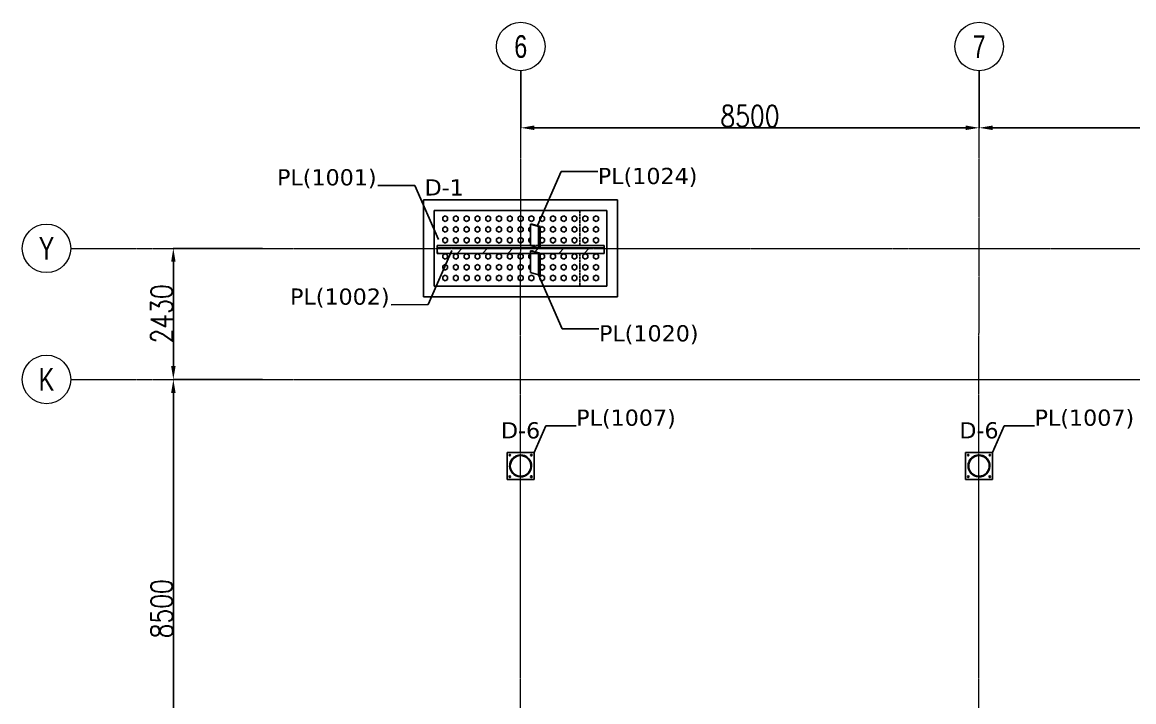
# Model space of a CAD drawing. Header units: millimetres. Extents: x -9024 to 102491, y -15825 to 35267.
# Drawn here: x -900 to 19712, y 21957 to 34550 of the extents above; entities that cross this region are included whole.
import ezdxf
from ezdxf.enums import TextEntityAlignment as Align

# ---------------------------------------------------------------- set-up
doc = ezdxf.new("R2010")
doc.units = ezdxf.units.MM
for name, pattern in [('ACAD_ISO02W100', [15, 12, -3]), ('DXK_LINE_DOT2', [3.9198, 1.9599, -1.9599]), ('Grid Line', [3.33375, 1.905, -0.47625, 0.47625, -0.47625])]:
    doc.linetypes.add(name, pattern=pattern)
doc.layers.add('COTAS', color=8, linetype='Continuous')
doc.layers.add('TEXTO GENERAL', color=3, linetype='Continuous')
doc.layers.add('E_EJES', color=8, linetype='Continuous', lineweight=9)
doc.layers.add('E_EJES-1', color=8, linetype='Grid Line', lineweight=9)
doc.styles.add('CNI_COTAS', font='romans.shx', dxfattribs={"width": 0.8})
doc.styles.add('Swis721 LtCn BT_1', font='swisscl.ttf', dxfattribs={"height": 0.42})
doc.styles.add('TEXTO GENERAL', font='verdana.ttf', dxfattribs={"height": 0.9})
doc.dimstyles.new('1.3', dxfattribs={"dimscale": 0, "dimtxt": 25, "dimasz": 100, "dimexe": 4, "dimexo": 4, "dimgap": 9, "dimtad": 1, "dimdec": 0, "dimzin": 4, "dimdsep": 46, "dimtxsty": 'CNI_COTAS', "dimcen": 0, "dimclrd": 256, "dimclrt": 3, "dimadec": 0, "dimazin": 0, "dimtfac": 1, "dimtdec": 0, "dimtmove": 2, "dimatfit": 0, "dimfxl": 0.05, "dimtolj": 1, "dimtzin": 0, "dimarcsym": 0})
doc.dimstyles.new('1.5', dxfattribs={"dimscale": 0, "dimtxt": 400, "dimasz": 250, "dimexe": 4, "dimexo": 4, "dimgap": 15, "dimtad": 1, "dimdec": 0, "dimzin": 4, "dimdsep": 46, "dimtxsty": 'CNI_COTAS', "dimcen": 0, "dimclrd": 256, "dimclrt": 3, "dimadec": 0, "dimazin": 0, "dimtfac": 1, "dimtdec": 0, "dimtmove": 2, "dimatfit": 0, "dimfxl": 0.05, "dimtolj": 1, "dimtzin": 0, "dimarcsym": 0})

# ---------------------------------------------------------------- blocks, each defined once
blk = doc.blocks.new('Grid - CNI_NOMBRE EJES-372759-_26_00m_LOC COLUMNAS Y MUROS PISO 7')
at = {"layer": 'E_EJES'}
blk.add_circle((0, 0), 0.003, dxfattribs=at)
blk = doc.blocks.new('*D560')
at = {"layer": 'COTAS', "color": 0, "lineweight": -2, "transparency": 16777216}
for p, q in [((3554, 27930), (1898, 27930)), ((3554, 19430), (1898, 19430))]:
    blk.add_line(p, q, dxfattribs=at)
at = {"layer": 'COTAS', "lineweight": -2, "transparency": 16777216}
blk.add_line((1902, 19680), (1902, 27680), dxfattribs=at)
at = {"layer": 'COTAS', "transparency": 16777216}
for points in [[(1861, 27680), (1944, 27680), (1902, 27930)], [(1861, 19680), (1944, 19680), (1902, 19430)]]:
    blk.add_solid(points, dxfattribs=at)
at = {"layer": 'Defpoints', "color": 0, "transparency": 16777216}
for p in [(1902, 27930), (3558, 27930), (3558, 19430)]:
    blk.add_point(p, dxfattribs=at)
at = {"layer": 'COTAS', "color": 3, "transparency": 16777216, "insert": (1687, 23680), "char_height": 400, "attachment_point": 5, "rotation": 90, "style": 'CNI_COTAS'}
blk.add_mtext('\\A1;8500', dxfattribs=at)
blk = doc.blocks.new('*D561')
at = {"layer": 'COTAS', "color": 0, "lineweight": -2, "transparency": 16777216}
for p, q in [((3554, 30360), (1898, 30360)), ((3554, 27930), (1898, 27930))]:
    blk.add_line(p, q, dxfattribs=at)
at = {"layer": 'COTAS', "lineweight": -2, "transparency": 16777216}
blk.add_line((1902, 28180), (1902, 30110), dxfattribs=at)
at = {"layer": 'COTAS', "transparency": 16777216}
for points in [[(1861, 30110), (1944, 30110), (1902, 30360)], [(1861, 28180), (1944, 28180), (1902, 27930)]]:
    blk.add_solid(points, dxfattribs=at)
at = {"layer": 'Defpoints', "color": 0, "transparency": 16777216}
for p in [(1902, 30360), (3558, 30360), (3558, 27930)]:
    blk.add_point(p, dxfattribs=at)
at = {"layer": 'COTAS', "color": 3, "transparency": 16777216, "insert": (1687, 29145), "char_height": 400, "attachment_point": 5, "rotation": 90, "style": 'CNI_COTAS'}
blk.add_mtext('\\A1;2430', dxfattribs=at)
blk = doc.blocks.new('*D562')
at = {"layer": 'COTAS', "color": 0, "lineweight": -2, "transparency": 16777216}
for p, q in [((8345, 33646), (8345, 32590)), ((16845, 33646), (16845, 32590))]:
    blk.add_line(p, q, dxfattribs=at)
at = {"layer": 'COTAS', "lineweight": -2, "transparency": 16777216}
blk.add_line((8595, 32594), (16595, 32594), dxfattribs=at)
at = {"layer": 'COTAS', "transparency": 16777216}
for points in [[(8595, 32636), (8595, 32552), (8345, 32594)], [(16595, 32636), (16595, 32552), (16845, 32594)]]:
    blk.add_solid(points, dxfattribs=at)
at = {"layer": 'Defpoints', "color": 0, "transparency": 16777216}
for p in [(8345, 33650), (16845, 33650), (16845, 32594)]:
    blk.add_point(p, dxfattribs=at)
at = {"layer": 'COTAS', "color": 3, "transparency": 16777216, "insert": (12595, 32809), "char_height": 400, "attachment_point": 5, "style": 'CNI_COTAS'}
blk.add_mtext('\\A1;8500', dxfattribs=at)
blk = doc.blocks.new('*D563')
at = {"layer": 'COTAS', "color": 0, "lineweight": -2, "transparency": 16777216}
for p, q in [((16845, 33646), (16845, 32590)), ((25345, 33641), (25345, 32590))]:
    blk.add_line(p, q, dxfattribs=at)
at = {"layer": 'COTAS', "lineweight": -2, "transparency": 16777216}
blk.add_line((17095, 32594), (25095, 32594), dxfattribs=at)
at = {"layer": 'COTAS', "transparency": 16777216}
for points in [[(17095, 32636), (17095, 32552), (16845, 32594)], [(25095, 32636), (25095, 32552), (25345, 32594)]]:
    blk.add_solid(points, dxfattribs=at)
at = {"layer": 'Defpoints', "color": 0, "transparency": 16777216}
for p in [(16845, 33650), (25345, 33645), (25345, 32594)]:
    blk.add_point(p, dxfattribs=at)
at = {"layer": 'COTAS', "color": 3, "transparency": 16777216, "insert": (21095, 32809), "char_height": 400, "attachment_point": 5, "style": 'CNI_COTAS'}
blk.add_mtext('\\A1;8500', dxfattribs=at)

msp = doc.modelspace()

# ---------------------------------------------------------------- hatches: boundary and pattern name
at = {"linetype": 'Continuous'}
h = msp.add_hatch(dxfattribs=at)
h.set_pattern_fill('', scale=105, style=0, pattern_type=0)
h.set_pattern_definition([(45, (6791.38, 30366.8), (-235.73, 235.73), [])])
h.paths.add_polyline_path([(9891.4, 30366.8), (6791.4, 30366.8), (6791.4, 30338.3), (6797.9, 30266.4), (9891.4, 30266.4)])
h = msp.add_hatch(color=96, dxfattribs=at)
h.paths.add_polyline_path([(8544.4, 26327.1), (8541.3, 26362.3), (8532.1, 26396.5), (8517.2, 26428.6), (8496.9, 26457.6), (8471.9, 26482.6), (8442.9, 26502.9), (8410.8, 26517.8), (8376.6, 26527), (8341.4, 26530.1), (8306.1, 26527), (8271.9, 26517.8), (8239.9, 26502.9), (8210.9, 26482.6), (8185.9, 26457.6), (8165.6, 26428.6), (8150.6, 26396.5), (8141.5, 26362.3), (8138.4, 26327.1), (8141.5, 26291.8), (8150.6, 26257.7), (8165.6, 26225.6), (8185.9, 26196.6), (8210.9, 26171.6), (8239.9, 26151.3), (8271.9, 26136.3), (8306.1, 26127.2), (8341.4, 26124.1), (8376.6, 26127.2), (8410.8, 26136.3), (8442.9, 26151.3), (8471.9, 26171.6), (8496.9, 26196.6), (8517.2, 26225.6), (8532.1, 26257.7), (8541.3, 26291.8)])
h.paths.add_polyline_path([(8520.9, 26261.8), (8506.8, 26231.6), (8487.7, 26204.3), (8464.2, 26180.8), (8436.9, 26161.7), (8406.7, 26147.6), (8374.5, 26139), (8341.4, 26136.1), (8308.2, 26139), (8276.1, 26147.6), (8245.9, 26161.7), (8218.6, 26180.8), (8195.1, 26204.3), (8176, 26231.6), (8161.9, 26261.8), (8153.3, 26293.9), (8150.4, 26327.1), (8153.3, 26360.3), (8161.9, 26392.4), (8176, 26422.6), (8195.1, 26449.9), (8218.6, 26473.4), (8245.9, 26492.5), (8276.1, 26506.6), (8308.2, 26515.2), (8341.4, 26518.1), (8374.5, 26515.2), (8406.7, 26506.6), (8436.9, 26492.5), (8464.2, 26473.4), (8487.7, 26449.9), (8506.8, 26422.6), (8520.9, 26392.4), (8529.5, 26360.3), (8532.4, 26327.1), (8529.5, 26293.9)])
h = msp.add_hatch(color=96, dxfattribs=at)
h.paths.add_polyline_path([(17044.4, 26327.1), (17041.3, 26362.3), (17032.1, 26396.5), (17017.2, 26428.6), (16996.9, 26457.6), (16971.9, 26482.6), (16942.9, 26502.9), (16910.8, 26517.8), (16876.6, 26527), (16841.4, 26530.1), (16806.1, 26527), (16771.9, 26517.8), (16739.9, 26502.9), (16710.9, 26482.6), (16685.9, 26457.6), (16665.6, 26428.6), (16650.6, 26396.5), (16641.5, 26362.3), (16638.4, 26327.1), (16641.5, 26291.8), (16650.6, 26257.7), (16665.6, 26225.6), (16685.9, 26196.6), (16710.9, 26171.6), (16739.9, 26151.3), (16771.9, 26136.3), (16806.1, 26127.2), (16841.4, 26124.1), (16876.6, 26127.2), (16910.8, 26136.3), (16942.9, 26151.3), (16971.9, 26171.6), (16996.9, 26196.6), (17017.2, 26225.6), (17032.1, 26257.7), (17041.3, 26291.8)])
h.paths.add_polyline_path([(17020.9, 26261.8), (17006.8, 26231.6), (16987.7, 26204.3), (16964.2, 26180.8), (16936.9, 26161.7), (16906.7, 26147.6), (16874.5, 26139), (16841.4, 26136.1), (16808.2, 26139), (16776.1, 26147.6), (16745.9, 26161.7), (16718.6, 26180.8), (16695.1, 26204.3), (16676, 26231.6), (16661.9, 26261.8), (16653.3, 26293.9), (16650.4, 26327.1), (16653.3, 26360.3), (16661.9, 26392.4), (16676, 26422.6), (16695.1, 26449.9), (16718.6, 26473.4), (16745.9, 26492.5), (16776.1, 26506.6), (16808.2, 26515.2), (16841.4, 26518.1), (16874.5, 26515.2), (16906.7, 26506.6), (16936.9, 26492.5), (16964.2, 26473.4), (16987.7, 26449.9), (17006.8, 26422.6), (17020.9, 26392.4), (17029.5, 26360.3), (17032.4, 26327.1), (17029.5, 26293.9)])

# ---------------------------------------------------------------- linework, layer by layer
at = {"color": 2, "linetype": 'Continuous'}
for p, q in [((6541.4, 29460), (6541.4, 31260)), ((6541.4, 31260), (10141.4, 31260)), ((10141.4, 31260), (10141.4, 29460)), ((6741.4, 29660), (6741.4, 31060)), ((6741.4, 31060), (9941.4, 31060)), ((9941.4, 31060), (9941.4, 29660)), ((8526.2, 30809.4), (8525.3, 30409.2)), ((8556.8, 30809.4), (8526.2, 30809.4)), ((8526.2, 30809.4), (8673.8, 30766.2)), ((8707.2, 30765.4), (8556.8, 30809.4)), ((8673.6, 30364.5), (8673.8, 30766.2)), ((8673.8, 30766.2), (8707.2, 30765.4)), ((8707.1, 30363.7), (8707.2, 30765.4)), ((6791.4, 30366.8), (6791.4, 30409.8)), ((8525.3, 30409.8), (6791.4, 30409.8)), ((6791.4, 30338.3), (6791.4, 30366.8)), ((9891.4, 30366.8), (6791.4, 30366.8)), ((6791.4, 30267), (6791.4, 30338.3)), ((6797.9, 30266.4), (6791.4, 30338.3)), ((8673.6, 30364.5), (8707.1, 30363.7)), ((9891.4, 30409.8), (8707.1, 30409.8)), ((9891.4, 30366.8), (9891.4, 30409.8)), ((9891.4, 30266.4), (9891.4, 30366.8)), ((6797.9, 30266.4), (6791.4, 30267)), ((6797.9, 30266.4), (9891.4, 30266.4)), ((8526, 30266.4), (8525.3, 29910.6)), ((8673.6, 29866.2), (8673.6, 30267.7)), ((8673.6, 30267.7), (8707.1, 30266.9)), ((8707.1, 29865.4), (8707.1, 30266.9)), ((8525.3, 29910.6), (8673.6, 29866.2)), ((8673.6, 29866.2), (8707.1, 29865.4)), ((9941.4, 29660), (6741.4, 29660)), ((10141.4, 29460), (6541.4, 29460)), ((8591.4, 26577.1), (8091.4, 26577.1)), ((8091.4, 26577.1), (8091.4, 26077.1)), ((8591.4, 26577.1), (8591.4, 26077.1)), ((17091.4, 26577.1), (16591.4, 26577.1)), ((16591.4, 26577.1), (16591.4, 26077.1)), ((17091.4, 26577.1), (17091.4, 26077.1)), ((8591.4, 26077.1), (8091.4, 26077.1)), ((17091.4, 26077.1), (16591.4, 26077.1))]:
    msp.add_line(p, q, dxfattribs=at)
at = {"color": 7, "linetype": 'DXK_LINE_DOT2'}
for p, q in [((6741.4, 29660), (6741.4, 31060)), ((6741.4, 31060), (9941.4, 31060)), ((9941.4, 31060), (9941.4, 29660)), ((8707.1, 30409.8), (8525.3, 30409.8)), ((8525.3, 30409.2), (8525.3, 30407.9)), ((8525.3, 30407.9), (8673.6, 30364.5)), ((8526.1, 30311.8), (8526, 30266.4)), ((8556.7, 30311.8), (8526.1, 30311.8)), ((8526.1, 30311.8), (8673.6, 30267.7)), ((8707.1, 30266.9), (8556.7, 30311.8)), ((9941.4, 29660), (6741.4, 29660))]:
    msp.add_line(p, q, dxfattribs=at)
at = {"color": 7, "linetype": 'Continuous'}
for p, q in [((6896.4, 30936), (6941.4, 30962)), ((6896.4, 30884), (6896.4, 30936)), ((6941.4, 30962), (6986.4, 30936)), ((6986.4, 30936), (6986.4, 30884)), ((7096.4, 30936), (7141.4, 30962)), ((7096.4, 30884), (7096.4, 30936)), ((7141.4, 30962), (7186.4, 30936)), ((7186.4, 30936), (7186.4, 30884)), ((7296.4, 30936), (7341.4, 30962)), ((7296.4, 30884), (7296.4, 30936)), ((7341.4, 30962), (7386.4, 30936)), ((7386.4, 30936), (7386.4, 30884)), ((7496.4, 30936), (7541.4, 30962)), ((7496.4, 30884), (7496.4, 30936)), ((7541.4, 30962), (7586.4, 30936)), ((7586.4, 30936), (7586.4, 30884)), ((7696.4, 30936), (7741.4, 30962)), ((7696.4, 30884), (7696.4, 30936)), ((7741.4, 30962), (7786.4, 30936)), ((7786.4, 30936), (7786.4, 30884)), ((7896.4, 30936), (7941.4, 30962)), ((7896.4, 30884), (7896.4, 30936)), ((7941.4, 30962), (7986.4, 30936)), ((7986.4, 30936), (7986.4, 30884)), ((8096.4, 30936), (8141.4, 30962)), ((8096.4, 30884), (8096.4, 30936)), ((8141.4, 30962), (8186.4, 30936)), ((8186.4, 30936), (8186.4, 30884)), ((8296.4, 30936), (8341.4, 30962)), ((8296.4, 30884), (8296.4, 30936)), ((8341.4, 30962), (8386.4, 30936)), ((8386.4, 30936), (8386.4, 30884)), ((8496.4, 30936), (8541.4, 30962)), ((8496.4, 30884), (8496.4, 30936)), ((8541.4, 30962), (8586.4, 30936)), ((8586.4, 30936), (8586.4, 30884)), ((8696.4, 30936), (8741.4, 30962)), ((8696.4, 30884), (8696.4, 30936)), ((8741.4, 30962), (8786.4, 30936)), ((8786.4, 30936), (8786.4, 30884)), ((8896.4, 30936), (8941.4, 30962)), ((8896.4, 30884), (8896.4, 30936)), ((8941.4, 30962), (8986.4, 30936)), ((8986.4, 30936), (8986.4, 30884)), ((9096.4, 30936), (9141.4, 30962)), ((9096.4, 30884), (9096.4, 30936)), ((9141.4, 30962), (9186.4, 30936)), ((9186.4, 30936), (9186.4, 30884)), ((9296.4, 30936), (9341.4, 30962)), ((9296.4, 30884), (9296.4, 30936)), ((9341.4, 30962), (9386.4, 30936)), ((9386.4, 30936), (9386.4, 30884)), ((9496.4, 30936), (9541.4, 30962)), ((9496.4, 30884), (9496.4, 30936)), ((9541.4, 30962), (9586.4, 30936)), ((9586.4, 30936), (9586.4, 30884)), ((9696.4, 30936), (9741.4, 30962)), ((9696.4, 30884), (9696.4, 30936)), ((9741.4, 30962), (9786.4, 30936)), ((9786.4, 30936), (9786.4, 30884)), ((6941.4, 30858), (6896.4, 30884)), ((6896.4, 30736), (6941.4, 30762)), ((6896.4, 30684), (6896.4, 30736)), ((6986.4, 30884), (6941.4, 30858)), ((6941.4, 30762), (6986.4, 30736)), ((6986.4, 30736), (6986.4, 30684)), ((7141.4, 30858), (7096.4, 30884)), ((7096.4, 30736), (7141.4, 30762)), ((7096.4, 30684), (7096.4, 30736)), ((7186.4, 30884), (7141.4, 30858)), ((7141.4, 30762), (7186.4, 30736)), ((7186.4, 30736), (7186.4, 30684)), ((7341.4, 30858), (7296.4, 30884)), ((7296.4, 30736), (7341.4, 30762)), ((7296.4, 30684), (7296.4, 30736)), ((7386.4, 30884), (7341.4, 30858)), ((7341.4, 30762), (7386.4, 30736)), ((7386.4, 30736), (7386.4, 30684)), ((7541.4, 30858), (7496.4, 30884)), ((7496.4, 30736), (7541.4, 30762)), ((7496.4, 30684), (7496.4, 30736)), ((7586.4, 30884), (7541.4, 30858)), ((7541.4, 30762), (7586.4, 30736)), ((7586.4, 30736), (7586.4, 30684)), ((7741.4, 30858), (7696.4, 30884)), ((7696.4, 30736), (7741.4, 30762)), ((7696.4, 30684), (7696.4, 30736)), ((7786.4, 30884), (7741.4, 30858)), ((7741.4, 30762), (7786.4, 30736)), ((7786.4, 30736), (7786.4, 30684)), ((7941.4, 30858), (7896.4, 30884)), ((7896.4, 30736), (7941.4, 30762)), ((7896.4, 30684), (7896.4, 30736)), ((7986.4, 30884), (7941.4, 30858)), ((7941.4, 30762), (7986.4, 30736)), ((7986.4, 30736), (7986.4, 30684)), ((8141.4, 30858), (8096.4, 30884)), ((8096.4, 30736), (8141.4, 30762)), ((8096.4, 30684), (8096.4, 30736)), ((8186.4, 30884), (8141.4, 30858)), ((8141.4, 30762), (8186.4, 30736)), ((8186.4, 30736), (8186.4, 30684)), ((8341.4, 30858), (8296.4, 30884)), ((8296.4, 30736), (8341.4, 30762)), ((8296.4, 30684), (8296.4, 30736)), ((8386.4, 30884), (8341.4, 30858)), ((8341.4, 30762), (8386.4, 30736)), ((8386.4, 30736), (8386.4, 30684)), ((8541.4, 30858), (8496.4, 30884)), ((8496.4, 30736), (8534, 30757.7)), ((8496.4, 30684), (8496.4, 30736)), ((8586.4, 30884), (8541.4, 30858)), ((8741.4, 30858), (8696.4, 30884)), ((8741.4, 30762), (8707.2, 30742.2)), ((8786.4, 30884), (8741.4, 30858)), ((8741.4, 30762), (8786.4, 30736)), ((8786.4, 30736), (8786.4, 30684)), ((8941.4, 30858), (8896.4, 30884)), ((8896.4, 30736), (8941.4, 30762)), ((8896.4, 30684), (8896.4, 30736)), ((8986.4, 30884), (8941.4, 30858)), ((8941.4, 30762), (8986.4, 30736)), ((8986.4, 30736), (8986.4, 30684)), ((9141.4, 30858), (9096.4, 30884)), ((9096.4, 30736), (9141.4, 30762)), ((9096.4, 30684), (9096.4, 30736)), ((9186.4, 30884), (9141.4, 30858)), ((9141.4, 30762), (9186.4, 30736)), ((9186.4, 30736), (9186.4, 30684)), ((9341.4, 30858), (9296.4, 30884)), ((9296.4, 30736), (9341.4, 30762)), ((9296.4, 30684), (9296.4, 30736)), ((9386.4, 30884), (9341.4, 30858)), ((9341.4, 30762), (9386.4, 30736)), ((9386.4, 30736), (9386.4, 30684)), ((9541.4, 30858), (9496.4, 30884)), ((9496.4, 30736), (9541.4, 30762)), ((9496.4, 30684), (9496.4, 30736)), ((9586.4, 30884), (9541.4, 30858)), ((9541.4, 30762), (9586.4, 30736)), ((9586.4, 30736), (9586.4, 30684)), ((9741.4, 30858), (9696.4, 30884)), ((9696.4, 30736), (9741.4, 30762)), ((9696.4, 30684), (9696.4, 30736)), ((9786.4, 30884), (9741.4, 30858)), ((9741.4, 30762), (9786.4, 30736)), ((9786.4, 30736), (9786.4, 30684)), ((6941.4, 30658), (6896.4, 30684)), ((6896.4, 30536), (6941.4, 30562)), ((6896.4, 30484), (6896.4, 30536)), ((6986.4, 30684), (6941.4, 30658)), ((6941.4, 30562), (6986.4, 30536)), ((6986.4, 30536), (6986.4, 30484)), ((7141.4, 30658), (7096.4, 30684)), ((7096.4, 30536), (7141.4, 30562)), ((7096.4, 30484), (7096.4, 30536)), ((7186.4, 30684), (7141.4, 30658)), ((7141.4, 30562), (7186.4, 30536)), ((7186.4, 30536), (7186.4, 30484)), ((7341.4, 30658), (7296.4, 30684)), ((7296.4, 30536), (7341.4, 30562)), ((7296.4, 30484), (7296.4, 30536)), ((7386.4, 30684), (7341.4, 30658)), ((7341.4, 30562), (7386.4, 30536)), ((7386.4, 30536), (7386.4, 30484)), ((7541.4, 30658), (7496.4, 30684)), ((7496.4, 30536), (7541.4, 30562)), ((7496.4, 30484), (7496.4, 30536)), ((7586.4, 30684), (7541.4, 30658)), ((7541.4, 30562), (7586.4, 30536)), ((7586.4, 30536), (7586.4, 30484)), ((7741.4, 30658), (7696.4, 30684)), ((7696.4, 30536), (7741.4, 30562)), ((7696.4, 30484), (7696.4, 30536)), ((7786.4, 30684), (7741.4, 30658)), ((7741.4, 30562), (7786.4, 30536)), ((7786.4, 30536), (7786.4, 30484)), ((7941.4, 30658), (7896.4, 30684)), ((7896.4, 30536), (7941.4, 30562)), ((7896.4, 30484), (7896.4, 30536)), ((7986.4, 30684), (7941.4, 30658)), ((7941.4, 30562), (7986.4, 30536)), ((7986.4, 30536), (7986.4, 30484)), ((8141.4, 30658), (8096.4, 30684)), ((8096.4, 30536), (8141.4, 30562)), ((8096.4, 30484), (8096.4, 30536)), ((8186.4, 30684), (8141.4, 30658)), ((8141.4, 30562), (8186.4, 30536)), ((8186.4, 30536), (8186.4, 30484)), ((8341.4, 30658), (8296.4, 30684)), ((8296.4, 30536), (8341.4, 30562)), ((8296.4, 30484), (8296.4, 30536)), ((8386.4, 30684), (8341.4, 30658)), ((8341.4, 30562), (8386.4, 30536)), ((8386.4, 30536), (8386.4, 30484)), ((8534, 30662.3), (8496.4, 30684)), ((8496.4, 30536), (8534, 30557.7)), ((8496.4, 30484), (8496.4, 30536)), ((8741.4, 30562), (8707.1, 30542.2)), ((8741.4, 30658), (8707.2, 30677.8)), ((8786.4, 30684), (8741.4, 30658)), ((8741.4, 30562), (8786.4, 30536)), ((8786.4, 30536), (8786.4, 30484)), ((8941.4, 30658), (8896.4, 30684)), ((8896.4, 30536), (8941.4, 30562)), ((8896.4, 30484), (8896.4, 30536)), ((8986.4, 30684), (8941.4, 30658)), ((8941.4, 30562), (8986.4, 30536)), ((8986.4, 30536), (8986.4, 30484)), ((9141.4, 30658), (9096.4, 30684)), ((9096.4, 30536), (9141.4, 30562)), ((9096.4, 30484), (9096.4, 30536)), ((9186.4, 30684), (9141.4, 30658)), ((9141.4, 30562), (9186.4, 30536)), ((9186.4, 30536), (9186.4, 30484)), ((9341.4, 30658), (9296.4, 30684)), ((9296.4, 30536), (9341.4, 30562)), ((9296.4, 30484), (9296.4, 30536)), ((9386.4, 30684), (9341.4, 30658)), ((9341.4, 30562), (9386.4, 30536)), ((9386.4, 30536), (9386.4, 30484)), ((9541.4, 30658), (9496.4, 30684)), ((9496.4, 30536), (9541.4, 30562)), ((9496.4, 30484), (9496.4, 30536)), ((9586.4, 30684), (9541.4, 30658)), ((9541.4, 30562), (9586.4, 30536)), ((9586.4, 30536), (9586.4, 30484)), ((9741.4, 30658), (9696.4, 30684)), ((9696.4, 30536), (9741.4, 30562)), ((9696.4, 30484), (9696.4, 30536)), ((9786.4, 30684), (9741.4, 30658)), ((9741.4, 30562), (9786.4, 30536)), ((9786.4, 30536), (9786.4, 30484)), ((6941.4, 30458), (6896.4, 30484)), ((6986.4, 30484), (6941.4, 30458)), ((7141.4, 30458), (7096.4, 30484)), ((7186.4, 30484), (7141.4, 30458)), ((7341.4, 30458), (7296.4, 30484)), ((7386.4, 30484), (7341.4, 30458)), ((7541.4, 30458), (7496.4, 30484)), ((7586.4, 30484), (7541.4, 30458)), ((7741.4, 30458), (7696.4, 30484)), ((7786.4, 30484), (7741.4, 30458)), ((7941.4, 30458), (7896.4, 30484)), ((7986.4, 30484), (7941.4, 30458)), ((8141.4, 30458), (8096.4, 30484)), ((8186.4, 30484), (8141.4, 30458)), ((8341.4, 30458), (8296.4, 30484)), ((8386.4, 30484), (8341.4, 30458)), ((8533.9, 30462.3), (8496.4, 30484)), ((8741.4, 30458), (8707.1, 30477.8)), ((8786.4, 30484), (8741.4, 30458)), ((8941.4, 30458), (8896.4, 30484)), ((8986.4, 30484), (8941.4, 30458)), ((9141.4, 30458), (9096.4, 30484)), ((9186.4, 30484), (9141.4, 30458)), ((9341.4, 30458), (9296.4, 30484)), ((9386.4, 30484), (9341.4, 30458)), ((9541.4, 30458), (9496.4, 30484)), ((9586.4, 30484), (9541.4, 30458)), ((9741.4, 30458), (9696.4, 30484)), ((9786.4, 30484), (9741.4, 30458)), ((6896.4, 30236), (6941.4, 30262)), ((6896.4, 30184), (6896.4, 30236)), ((6941.4, 30158), (6896.4, 30184)), ((6941.4, 30262), (6986.4, 30236)), ((6986.4, 30184), (6941.4, 30158)), ((6986.4, 30236), (6986.4, 30184)), ((7096.4, 30236), (7141.4, 30262)), ((7096.4, 30184), (7096.4, 30236)), ((7141.4, 30158), (7096.4, 30184)), ((7141.4, 30262), (7186.4, 30236)), ((7186.4, 30184), (7141.4, 30158)), ((7186.4, 30236), (7186.4, 30184)), ((7296.4, 30236), (7341.4, 30262)), ((7296.4, 30184), (7296.4, 30236)), ((7341.4, 30158), (7296.4, 30184)), ((7341.4, 30262), (7386.4, 30236)), ((7386.4, 30184), (7341.4, 30158)), ((7386.4, 30236), (7386.4, 30184)), ((7496.4, 30236), (7541.4, 30262)), ((7496.4, 30184), (7496.4, 30236)), ((7541.4, 30158), (7496.4, 30184)), ((7541.4, 30262), (7586.4, 30236)), ((7586.4, 30184), (7541.4, 30158)), ((7586.4, 30236), (7586.4, 30184)), ((7696.4, 30236), (7741.4, 30262)), ((7696.4, 30184), (7696.4, 30236)), ((7741.4, 30158), (7696.4, 30184)), ((7741.4, 30262), (7786.4, 30236)), ((7786.4, 30184), (7741.4, 30158)), ((7786.4, 30236), (7786.4, 30184)), ((7896.4, 30236), (7941.4, 30262)), ((7896.4, 30184), (7896.4, 30236)), ((7941.4, 30158), (7896.4, 30184)), ((7941.4, 30262), (7986.4, 30236)), ((7986.4, 30184), (7941.4, 30158)), ((7986.4, 30236), (7986.4, 30184)), ((8096.4, 30236), (8141.4, 30262)), ((8096.4, 30184), (8096.4, 30236)), ((8141.4, 30158), (8096.4, 30184)), ((8141.4, 30262), (8186.4, 30236)), ((8186.4, 30184), (8141.4, 30158)), ((8186.4, 30236), (8186.4, 30184)), ((8296.4, 30236), (8341.4, 30262)), ((8296.4, 30184), (8296.4, 30236)), ((8341.4, 30158), (8296.4, 30184)), ((8341.4, 30262), (8386.4, 30236)), ((8386.4, 30184), (8341.4, 30158)), ((8386.4, 30236), (8386.4, 30184)), ((8496.4, 30236), (8533.9, 30257.7)), ((8496.4, 30184), (8496.4, 30236)), ((8533.9, 30162.3), (8496.4, 30184)), ((8741.4, 30262), (8707.1, 30242.1)), ((8741.4, 30158), (8707.1, 30177.9)), ((8741.4, 30262), (8786.4, 30236)), ((8786.4, 30184), (8741.4, 30158)), ((8786.4, 30236), (8786.4, 30184)), ((8896.4, 30236), (8941.4, 30262)), ((8896.4, 30184), (8896.4, 30236)), ((8941.4, 30158), (8896.4, 30184)), ((8941.4, 30262), (8986.4, 30236)), ((8986.4, 30184), (8941.4, 30158)), ((8986.4, 30236), (8986.4, 30184)), ((9096.4, 30236), (9141.4, 30262)), ((9096.4, 30184), (9096.4, 30236)), ((9141.4, 30158), (9096.4, 30184)), ((9141.4, 30262), (9186.4, 30236)), ((9186.4, 30184), (9141.4, 30158)), ((9186.4, 30236), (9186.4, 30184)), ((9296.4, 30236), (9341.4, 30262)), ((9296.4, 30184), (9296.4, 30236)), ((9341.4, 30158), (9296.4, 30184)), ((9341.4, 30262), (9386.4, 30236)), ((9386.4, 30184), (9341.4, 30158)), ((9386.4, 30236), (9386.4, 30184)), ((9496.4, 30236), (9541.4, 30262)), ((9496.4, 30184), (9496.4, 30236)), ((9541.4, 30158), (9496.4, 30184)), ((9541.4, 30262), (9586.4, 30236)), ((9586.4, 30184), (9541.4, 30158)), ((9586.4, 30236), (9586.4, 30184)), ((9696.4, 30236), (9741.4, 30262)), ((9696.4, 30184), (9696.4, 30236)), ((9741.4, 30158), (9696.4, 30184)), ((9741.4, 30262), (9786.4, 30236)), ((9786.4, 30184), (9741.4, 30158)), ((9786.4, 30236), (9786.4, 30184)), ((6896.4, 30036), (6941.4, 30062)), ((6896.4, 29984), (6896.4, 30036)), ((6941.4, 29958), (6896.4, 29984)), ((6941.4, 30062), (6986.4, 30036)), ((6986.4, 29984), (6941.4, 29958)), ((6986.4, 30036), (6986.4, 29984)), ((7096.4, 30036), (7141.4, 30062)), ((7096.4, 29984), (7096.4, 30036)), ((7141.4, 29958), (7096.4, 29984)), ((7141.4, 30062), (7186.4, 30036)), ((7186.4, 29984), (7141.4, 29958)), ((7186.4, 30036), (7186.4, 29984)), ((7296.4, 30036), (7341.4, 30062)), ((7296.4, 29984), (7296.4, 30036)), ((7341.4, 29958), (7296.4, 29984)), ((7341.4, 30062), (7386.4, 30036)), ((7386.4, 29984), (7341.4, 29958)), ((7386.4, 30036), (7386.4, 29984)), ((7496.4, 30036), (7541.4, 30062)), ((7496.4, 29984), (7496.4, 30036)), ((7541.4, 29958), (7496.4, 29984)), ((7541.4, 30062), (7586.4, 30036)), ((7586.4, 29984), (7541.4, 29958)), ((7586.4, 30036), (7586.4, 29984)), ((7696.4, 30036), (7741.4, 30062)), ((7696.4, 29984), (7696.4, 30036)), ((7741.4, 29958), (7696.4, 29984)), ((7741.4, 30062), (7786.4, 30036)), ((7786.4, 29984), (7741.4, 29958)), ((7786.4, 30036), (7786.4, 29984)), ((7896.4, 30036), (7941.4, 30062)), ((7896.4, 29984), (7896.4, 30036)), ((7941.4, 29958), (7896.4, 29984)), ((7941.4, 30062), (7986.4, 30036)), ((7986.4, 29984), (7941.4, 29958)), ((7986.4, 30036), (7986.4, 29984)), ((8096.4, 30036), (8141.4, 30062)), ((8096.4, 29984), (8096.4, 30036)), ((8141.4, 29958), (8096.4, 29984)), ((8141.4, 30062), (8186.4, 30036)), ((8186.4, 29984), (8141.4, 29958)), ((8186.4, 30036), (8186.4, 29984)), ((8296.4, 30036), (8341.4, 30062)), ((8296.4, 29984), (8296.4, 30036)), ((8341.4, 29958), (8296.4, 29984)), ((8341.4, 30062), (8386.4, 30036)), ((8386.4, 29984), (8341.4, 29958)), ((8386.4, 30036), (8386.4, 29984)), ((8496.4, 30036), (8533.9, 30057.7)), ((8496.4, 29984), (8496.4, 30036)), ((8533.9, 29962.3), (8496.4, 29984)), ((8741.4, 30062), (8707.1, 30042.1)), ((8741.4, 29958), (8707.1, 29977.9)), ((8741.4, 30062), (8786.4, 30036)), ((8786.4, 29984), (8741.4, 29958)), ((8786.4, 30036), (8786.4, 29984)), ((8896.4, 30036), (8941.4, 30062)), ((8896.4, 29984), (8896.4, 30036)), ((8941.4, 29958), (8896.4, 29984)), ((8941.4, 30062), (8986.4, 30036)), ((8986.4, 29984), (8941.4, 29958)), ((8986.4, 30036), (8986.4, 29984)), ((9096.4, 30036), (9141.4, 30062)), ((9096.4, 29984), (9096.4, 30036)), ((9141.4, 29958), (9096.4, 29984)), ((9141.4, 30062), (9186.4, 30036)), ((9186.4, 29984), (9141.4, 29958)), ((9186.4, 30036), (9186.4, 29984)), ((9296.4, 30036), (9341.4, 30062)), ((9296.4, 29984), (9296.4, 30036)), ((9341.4, 29958), (9296.4, 29984)), ((9341.4, 30062), (9386.4, 30036)), ((9386.4, 29984), (9341.4, 29958)), ((9386.4, 30036), (9386.4, 29984)), ((9496.4, 30036), (9541.4, 30062)), ((9496.4, 29984), (9496.4, 30036)), ((9541.4, 29958), (9496.4, 29984)), ((9541.4, 30062), (9586.4, 30036)), ((9586.4, 29984), (9541.4, 29958)), ((9586.4, 30036), (9586.4, 29984)), ((9696.4, 30036), (9741.4, 30062)), ((9696.4, 29984), (9696.4, 30036)), ((9741.4, 29958), (9696.4, 29984)), ((9741.4, 30062), (9786.4, 30036)), ((9786.4, 29984), (9741.4, 29958)), ((9786.4, 30036), (9786.4, 29984)), ((6896.4, 29836), (6941.4, 29862)), ((6896.4, 29784), (6896.4, 29836)), ((6941.4, 29758), (6896.4, 29784)), ((6941.4, 29862), (6986.4, 29836)), ((6986.4, 29784), (6941.4, 29758)), ((6986.4, 29836), (6986.4, 29784)), ((7096.4, 29836), (7141.4, 29862)), ((7096.4, 29784), (7096.4, 29836)), ((7141.4, 29758), (7096.4, 29784)), ((7141.4, 29862), (7186.4, 29836)), ((7186.4, 29784), (7141.4, 29758)), ((7186.4, 29836), (7186.4, 29784)), ((7296.4, 29836), (7341.4, 29862)), ((7296.4, 29784), (7296.4, 29836)), ((7341.4, 29758), (7296.4, 29784)), ((7341.4, 29862), (7386.4, 29836)), ((7386.4, 29784), (7341.4, 29758)), ((7386.4, 29836), (7386.4, 29784)), ((7496.4, 29836), (7541.4, 29862)), ((7496.4, 29784), (7496.4, 29836)), ((7541.4, 29758), (7496.4, 29784)), ((7541.4, 29862), (7586.4, 29836)), ((7586.4, 29784), (7541.4, 29758)), ((7586.4, 29836), (7586.4, 29784)), ((7696.4, 29836), (7741.4, 29862)), ((7696.4, 29784), (7696.4, 29836)), ((7741.4, 29758), (7696.4, 29784)), ((7741.4, 29862), (7786.4, 29836)), ((7786.4, 29784), (7741.4, 29758)), ((7786.4, 29836), (7786.4, 29784)), ((7896.4, 29836), (7941.4, 29862)), ((7896.4, 29784), (7896.4, 29836)), ((7941.4, 29758), (7896.4, 29784)), ((7941.4, 29862), (7986.4, 29836)), ((7986.4, 29784), (7941.4, 29758)), ((7986.4, 29836), (7986.4, 29784)), ((8096.4, 29836), (8141.4, 29862)), ((8096.4, 29784), (8096.4, 29836)), ((8141.4, 29758), (8096.4, 29784)), ((8141.4, 29862), (8186.4, 29836)), ((8186.4, 29784), (8141.4, 29758)), ((8186.4, 29836), (8186.4, 29784)), ((8296.4, 29836), (8341.4, 29862)), ((8296.4, 29784), (8296.4, 29836)), ((8341.4, 29758), (8296.4, 29784)), ((8341.4, 29862), (8386.4, 29836)), ((8386.4, 29784), (8341.4, 29758)), ((8386.4, 29836), (8386.4, 29784)), ((8496.4, 29836), (8541.4, 29862)), ((8496.4, 29784), (8496.4, 29836)), ((8541.4, 29758), (8496.4, 29784)), ((8541.4, 29862), (8586.4, 29836)), ((8586.4, 29784), (8541.4, 29758)), ((8586.4, 29836), (8586.4, 29784)), ((8696.4, 29836), (8741.4, 29862)), ((8696.4, 29784), (8696.4, 29836)), ((8741.4, 29758), (8696.4, 29784)), ((8741.4, 29862), (8786.4, 29836)), ((8786.4, 29784), (8741.4, 29758)), ((8786.4, 29836), (8786.4, 29784)), ((8896.4, 29836), (8941.4, 29862)), ((8896.4, 29784), (8896.4, 29836)), ((8941.4, 29758), (8896.4, 29784)), ((8941.4, 29862), (8986.4, 29836)), ((8986.4, 29784), (8941.4, 29758)), ((8986.4, 29836), (8986.4, 29784)), ((9096.4, 29836), (9141.4, 29862)), ((9096.4, 29784), (9096.4, 29836)), ((9141.4, 29758), (9096.4, 29784)), ((9141.4, 29862), (9186.4, 29836)), ((9186.4, 29784), (9141.4, 29758)), ((9186.4, 29836), (9186.4, 29784)), ((9296.4, 29836), (9341.4, 29862)), ((9296.4, 29784), (9296.4, 29836)), ((9341.4, 29758), (9296.4, 29784)), ((9341.4, 29862), (9386.4, 29836)), ((9386.4, 29784), (9341.4, 29758)), ((9386.4, 29836), (9386.4, 29784)), ((9496.4, 29836), (9541.4, 29862)), ((9496.4, 29784), (9496.4, 29836)), ((9541.4, 29758), (9496.4, 29784)), ((9541.4, 29862), (9586.4, 29836)), ((9586.4, 29784), (9541.4, 29758)), ((9586.4, 29836), (9586.4, 29784)), ((9696.4, 29836), (9741.4, 29862)), ((9696.4, 29784), (9696.4, 29836)), ((9741.4, 29758), (9696.4, 29784)), ((9741.4, 29862), (9786.4, 29836)), ((9786.4, 29784), (9741.4, 29758)), ((9786.4, 29836), (9786.4, 29784)), ((8125.8, 26527.1), (8133.6, 26540.6)), ((8133.6, 26513.6), (8125.8, 26527.1)), ((8133.6, 26540.6), (8149.2, 26540.6)), ((8149.2, 26513.6), (8133.6, 26513.6)), ((8149.2, 26540.6), (8157, 26527.1)), ((8157, 26527.1), (8149.2, 26513.6)), ((8525.8, 26527.1), (8533.6, 26540.6)), ((8533.6, 26513.6), (8525.8, 26527.1)), ((8533.6, 26540.6), (8549.2, 26540.6)), ((8549.2, 26513.6), (8533.6, 26513.6)), ((8549.2, 26540.6), (8557, 26527.1)), ((8557, 26527.1), (8549.2, 26513.6)), ((16625.8, 26527.1), (16633.6, 26540.6)), ((16633.6, 26513.6), (16625.8, 26527.1)), ((16633.6, 26540.6), (16649.2, 26540.6)), ((16649.2, 26513.6), (16633.6, 26513.6)), ((16649.2, 26540.6), (16657, 26527.1)), ((16657, 26527.1), (16649.2, 26513.6)), ((17025.8, 26527.1), (17033.6, 26540.6)), ((17033.6, 26513.6), (17025.8, 26527.1)), ((17033.6, 26540.6), (17049.2, 26540.6)), ((17049.2, 26513.6), (17033.6, 26513.6)), ((17049.2, 26540.6), (17057, 26527.1)), ((17057, 26527.1), (17049.2, 26513.6)), ((8125.8, 26127.1), (8133.6, 26140.6)), ((8133.6, 26113.6), (8125.8, 26127.1)), ((8133.6, 26140.6), (8149.2, 26140.6)), ((8149.2, 26113.6), (8133.6, 26113.6)), ((8149.2, 26140.6), (8157, 26127.1)), ((8157, 26127.1), (8149.2, 26113.6)), ((8525.8, 26127.1), (8533.6, 26140.6)), ((8533.6, 26113.6), (8525.8, 26127.1)), ((8533.6, 26140.6), (8549.2, 26140.6)), ((8549.2, 26113.6), (8533.6, 26113.6)), ((8549.2, 26140.6), (8557, 26127.1)), ((8557, 26127.1), (8549.2, 26113.6)), ((16625.8, 26127.1), (16633.6, 26140.6)), ((16633.6, 26113.6), (16625.8, 26127.1)), ((16633.6, 26140.6), (16649.2, 26140.6)), ((16649.2, 26113.6), (16633.6, 26113.6)), ((16649.2, 26140.6), (16657, 26127.1)), ((16657, 26127.1), (16649.2, 26113.6)), ((17025.8, 26127.1), (17033.6, 26140.6)), ((17033.6, 26113.6), (17025.8, 26127.1)), ((17033.6, 26140.6), (17049.2, 26140.6)), ((17049.2, 26113.6), (17033.6, 26113.6)), ((17049.2, 26140.6), (17057, 26127.1)), ((17057, 26127.1), (17049.2, 26113.6))]:
    msp.add_line(p, q, dxfattribs=at)
at = {"color": 1, "linetype": 'ACAD_ISO02W100', "ltscale": 4}
for p, q in [((9441.4, 31060), (9441.4, 30409.8)), ((9441.4, 30266.4), (9441.4, 29660))]:
    msp.add_line(p, q, dxfattribs=at)
at = {"color": 2, "linetype": 'Continuous'}
for centre, radius, start, end in [((8341.4, 26327.1), 203, 10, 190), ((8341.4, 26327.1), 191, 350, 170), ((16841.4, 26327.1), 203, 10, 190), ((16841.4, 26327.1), 191, 350, 170), ((8341.4, 26327.1), 203, 190, 10), ((8341.4, 26327.1), 191, 170, 350), ((16841.4, 26327.1), 203, 190, 10), ((16841.4, 26327.1), 191, 170, 350)]:
    msp.add_arc(centre, radius, start, end, dxfattribs=at)
at = {"layer": 'E_EJES-1'}
for p, q in [((8323.7, -2568.2), (8344.7, 33650.2)), ((16823.7, -2568.2), (16844.7, 33650.2)), ((0, 30360), (101591.4, 30360)), ((0, 27930), (101591.4, 27930)), ((5880.1, 27930), (95592.3, 27930))]:
    msp.add_line(p, q, dxfattribs=at)

# ---------------------------------------------------------------- block references
at = {"layer": 'E_EJES', "xscale": 150000.000000001, "yscale": 150000.000000001, "zscale": 150000.000000001}
for p in [(8344.7, 34100.2), (16844.7, 34100.2)]:
    msp.add_blockref('Grid - CNI_NOMBRE EJES-372759-_26_00m_LOC COLUMNAS Y MUROS PISO 7', p, dxfattribs=at)
at = {"layer": 'E_EJES', "xscale": 150000.000000001, "yscale": 150000.000000001, "zscale": 150000.000000001, "rotation": 269.9999999999995}
for p in [(-450, 30360), (-450, 27930)]:
    msp.add_blockref('Grid - CNI_NOMBRE EJES-372759-_26_00m_LOC COLUMNAS Y MUROS PISO 7', p, dxfattribs=at)

# ---------------------------------------------------------------- texts
at = {"layer": 'E_EJES', "style": 'Swis721 LtCn BT_1'}
for s, p in [('6', (8344.7, 34100.2)), ('7', (16844.7, 34100.2)), ('Y', (-450, 30360)), ('K', (-450, 27930))]:
    msp.add_text(s, height=420, dxfattribs=at).set_placement(p, align=Align.MIDDLE_CENTER)
at = {"layer": 'TEXTO GENERAL', "color": 3, "style": 'TEXTO GENERAL'}
for s, p in [('PL(1001)', (3825.1, 31526.9)), ('PL(1024)', (9774.3, 31551.6)), ('PL(1002)', (4066.1, 29315.9)), ('PL(1020)', (9795.3, 28635.8)), ('PL(1007)', (9372.8, 27072.3)), ('PL(1007)', (17872.8, 27072.3))]:
    msp.add_text(s, height=300, dxfattribs=at).set_placement(p)
for s, p in [('D-1', (6925.2, 31489)), ('D-6', (8341.4, 26987.2)), ('D-6', (16841.4, 26987.2))]:
    msp.add_text(s, height=300, dxfattribs=at).set_placement(p, align=Align.MIDDLE_CENTER)

# ---------------------------------------------------------------- dimensions: what is measured, and where the dimension line sits
at = {"layer": 'COTAS'}
for base, p1, p2, picture, middle in [((16844.7, 32594), (8344.7, 33650.2), (16844.7, 33650.2), '*D562', (12594.7, 32809)), ((25344.7, 32594), (16844.7, 33650.2), (25344.7, 33645.3), '*D563', (21094.7, 32809))]:
    dim = msp.add_linear_dim(base=base, p1=p1, p2=p2, dimstyle='1.5', override={"dimscale": 1}, dxfattribs=at)
    dim.commit()
    dim.dimension.update_dxf_attribs({"geometry": picture, "text_midpoint": middle})
for base, p1, p2, picture, middle in [((1902.2, 30360), (3558.3, 27930), (3558.3, 30360), '*D561', (1687.2, 29145)), ((1902.2, 27930), (3558.3, 19430), (3558.3, 27930), '*D560', (1687.2, 23680))]:
    dim = msp.add_linear_dim(base=base, p1=p1, p2=p2, angle=270, dimstyle='1.5', override={"dimscale": 1}, dxfattribs=at)
    dim.commit()
    dim.dimension.update_dxf_attribs({"geometry": picture, "text_midpoint": middle})

# ---------------------------------------------------------------- leaders
for points in [[(8652.4, 30782), (9091.2, 31782.1), (9774.3, 31782.1)], [(6817.9, 30525.4), (6380.3, 31526.1), (5697.2, 31526.9)], [(7063.7, 30317.4), (6626.2, 29316.7), (5943.1, 29315.9)], [(8673.5, 29866.4), (9112.2, 28866.3), (9795.3, 28866.3)], [(8591.4, 26577.1), (8807.8, 27071.9), (9372.8, 27072.3)], [(17091.4, 26577.1), (17307.8, 27071.9), (17872.8, 27072.3)]]:
    msp.add_leader(points, dimstyle='1.3', override={"dimscale": 1}, dxfattribs=at)

doc.saveas('drawing.dxf')
